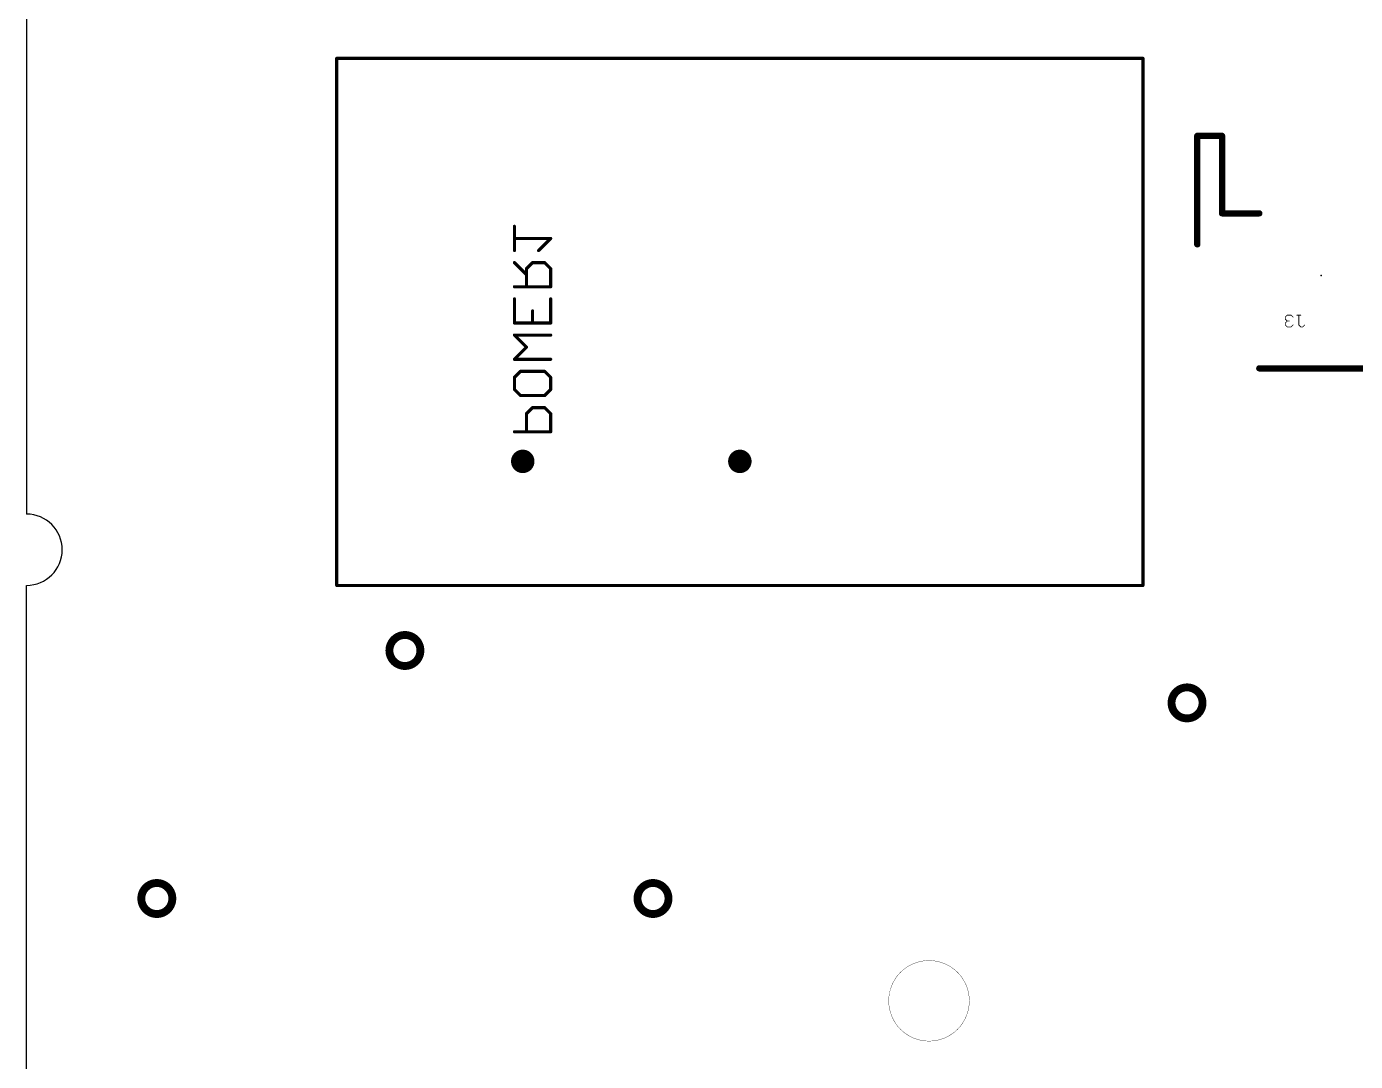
# Model space of a CAD drawing. Extents: x -7 to 70, y 0 to 116.
# Drawn here: x 0 to 42.85, y 31.64 to 65.03 of the extents above; entities that cross this region are included whole.
import ezdxf

# ---------------------------------------------------------------- set-up
doc = ezdxf.new("R2010")
doc.units = 0
for name, color, linetype in [('18', 94, 'CONTINUOUS'), ('20', 178, 'CONTINUOUS'), ('22', 250, 'CONTINUOUS'), ('24', 178, 'CONTINUOUS'), ('26', 250, 'CONTINUOUS')]:
    doc.layers.add(name, color=color, linetype=linetype)

# ---------------------------------------------------------------- blocks, each defined once
blk = doc.blocks.new('ROUNDV')
at = {"const_width": 0.5}
blk.add_lwpolyline([(0, -0.25, 1), (0, 0.25, 1), (0, -0.25)], format="xyb", dxfattribs=at)

msp = doc.modelspace()

# ---------------------------------------------------------------- linework, layer by layer
at = {"layer": '20'}
for p, q in [((0, 66), (0, 49.3)), ((0, 0), (0, 47))]:
    msp.add_line(p, q, dxfattribs=at)
for points, const_width in [([(12.2, 44.4, 1), (12.2, 45.4, 1), (12.2, 44.4)], 0.254), ([(37.42, 42.71, 1), (37.42, 43.71, 1), (37.42, 42.71)], 0.254), ([(4.2, 36.4, 1), (4.2, 37.4, 1), (4.2, 36.4)], 0.254), ([(20.2, 36.4, 1), (20.2, 37.4, 1), (20.2, 36.4)], 0.254), ([(29.1, 32.3, 1), (29.1, 34.9, 1), (29.1, 32.3)], 0.01)]:
    msp.add_lwpolyline(points, format="xyb", dxfattribs=dict(at, const_width=const_width))
for centre in [(12.2, 44.9), (37.42, 43.21), (4.2, 36.9), (20.2, 36.9)]:
    msp.add_circle(centre, 0.5, dxfattribs=at)
msp.add_arc((0, 48.15), 1.15, 270, 90, dxfattribs=at)
at = {"layer": '22'}
for points, const_width in [([(10, 47), (10, 64)], 0.1), ([(10, 64), (36, 64)], 0.1), ([(36, 64), (36, 47)], 0.1), ([(37.75, 58), (37.75, 61.5)], 0.2032), ([(37.75, 61.5), (38.55, 61.5)], 0.2032), ([(38.55, 61.5), (38.55, 59)], 0.2032), ([(38.55, 59), (39.75, 59)], 0.2032), ([(43.75, 54), (39.75, 54)], 0.2032), ([(36, 47), (10, 47)], 0.1)]:
    msp.add_lwpolyline(points, dxfattribs=dict(at, const_width=const_width))
for points, const_width in [([(10.025, 64, 1), (9.975, 64)], 0.05), ([(10, 64.025, 1), (10, 63.975)], 0.05), ([(36.025, 64, 1), (35.975, 64)], 0.05), ([(36, 63.975, 1), (36, 64.025)], 0.05), ([(37.8008, 61.5, 1), (37.6992, 61.5)], 0.1016), ([(37.75, 61.5508, 1), (37.75, 61.4492)], 0.1016), ([(38.6008, 61.5, 1), (38.4992, 61.5)], 0.1016), ([(38.55, 61.4492, 1), (38.55, 61.5508)], 0.1016), ([(38.55, 59.0508, 1), (38.55, 58.9492)], 0.1016), ([(38.4992, 59, 1), (38.6008, 59)], 0.1016), ([(39.75, 58.9492, 1), (39.75, 59.0508)], 0.1016), ([(37.6992, 58, 1), (37.8008, 58)], 0.1016), ([(39.75, 54.0508, 1), (39.75, 53.9492)], 0.1016), ([(10, 47.025, 1), (10, 46.975)], 0.05), ([(9.975, 47, 1), (10.025, 47)], 0.05), ([(35.975, 47, 1), (36.025, 47)], 0.05), ([(36, 46.975, 1), (36, 47.025)], 0.05)]:
    msp.add_lwpolyline(points, format="xyb", dxfattribs=dict(at, const_width=const_width))
at = {"layer": '24'}
for p in [(36, 64), (41.75, 57)]:
    msp.add_point(p, dxfattribs=at)
at = {"layer": '26'}
for points, const_width in [([(15.7308, 57.8014), (15.7308, 58.581)], 0.1016), ([(16.9002, 58.1912), (15.7308, 58.1912)], 0.1016), ([(16.5104, 57.8014), (16.9002, 58.1912)], 0.1016), ([(16.1206, 57.0218), (15.7308, 57.4116)], 0.1016), ([(16.3155, 57.4116), (16.1206, 57.2167)], 0.1016), ([(16.7053, 57.4116), (16.3155, 57.4116)], 0.1016), ([(16.9002, 57.2167), (16.7053, 57.4116)], 0.1016), ([(16.1206, 57.2167), (16.1206, 56.632)], 0.1016), ([(16.9002, 56.632), (16.9002, 57.2167)], 0.1016), ([(15.7308, 56.632), (16.9002, 56.632)], 0.1016), ([(15.7308, 55.4626), (15.7308, 56.2422)], 0.1016), ([(16.9002, 56.2422), (16.9002, 55.4626)], 0.1016), ([(16.3155, 55.4626), (16.3155, 55.8524)], 0.1016), ([(40.6508, 55.7176), (40.5873, 55.6541)], 0.0254), ([(40.778, 55.7176), (40.6508, 55.7176)], 0.0254), ([(40.8415, 55.6541), (40.778, 55.7176)], 0.0254), ([(41.0886, 55.7176), (40.9615, 55.7176)], 0.0254), ([(41.0251, 55.3999), (41.0251, 55.7176)], 0.0254), ([(16.9002, 55.4626), (15.7308, 55.4626)], 0.1016), ([(40.5873, 55.6541), (40.5873, 55.5905)], 0.0254), ([(40.5873, 55.5905), (40.6508, 55.527)], 0.0254), ([(40.6508, 55.527), (40.5873, 55.4634)], 0.0254), ([(40.5873, 55.4634), (40.5873, 55.3999)], 0.0254), ([(40.5873, 55.3999), (40.6508, 55.3363)], 0.0254), ([(40.6508, 55.527), (40.7144, 55.527)], 0.0254), ([(40.6508, 55.3363), (40.778, 55.3363)], 0.0254), ([(40.778, 55.3363), (40.8415, 55.3999)], 0.0254), ([(41.0886, 55.3363), (41.0251, 55.3999)], 0.0254), ([(41.1522, 55.3363), (41.0886, 55.3363)], 0.0254), ([(41.2157, 55.3999), (41.1522, 55.3363)], 0.0254), ([(16.1206, 54.683), (15.7308, 55.0728)], 0.1016), ([(15.7308, 55.0728), (16.9002, 55.0728)], 0.1016), ([(15.7308, 54.2932), (16.1206, 54.683)], 0.1016), ([(16.9002, 54.2932), (15.7308, 54.2932)], 0.1016), ([(15.7308, 53.7085), (15.9257, 53.9034)], 0.1016), ([(15.7308, 53.3187), (15.7308, 53.7085)], 0.1016), ([(15.9257, 53.9034), (16.7053, 53.9034)], 0.1016), ([(16.7053, 53.9034), (16.9002, 53.7085)], 0.1016), ([(16.9002, 53.7085), (16.9002, 53.3187)], 0.1016), ([(15.9257, 53.1238), (15.7308, 53.3187)], 0.1016), ([(16.7053, 53.1238), (15.9257, 53.1238)], 0.1016), ([(16.9002, 53.3187), (16.7053, 53.1238)], 0.1016), ([(16.3155, 52.734), (16.1206, 52.5391)], 0.1016), ([(16.7053, 52.734), (16.3155, 52.734)], 0.1016), ([(16.9002, 52.5391), (16.7053, 52.734)], 0.1016), ([(16.1206, 52.5391), (16.1206, 51.9544)], 0.1016), ([(16.9002, 51.9544), (16.9002, 52.5391)], 0.1016), ([(15.7308, 51.9544), (16.9002, 51.9544)], 0.1016)]:
    msp.add_lwpolyline(points, dxfattribs=dict(at, const_width=const_width))
for points, const_width in [([(15.7562, 58.581, 1), (15.7054, 58.581)], 0.0508), ([(15.7308, 58.2166, 1), (15.7308, 58.1658)], 0.0508), ([(16.9182, 58.1732, 1), (16.8822, 58.2091)], 0.0508), ([(16.9002, 58.1658, 1), (16.9002, 58.2166)], 0.0508), ([(15.7054, 57.8014, 1), (15.7562, 57.8014)], 0.0508), ([(15.7488, 57.4295, 1), (15.7128, 57.3936)], 0.0508), ([(16.3155, 57.437, 1), (16.3155, 57.3862)], 0.0508), ([(16.3335, 57.3936, 1), (16.2975, 57.4295)], 0.0508), ([(16.4924, 57.8193, 1), (16.5284, 57.7834)], 0.0508), ([(16.7233, 57.4295, 1), (16.6873, 57.3936)], 0.0508), ([(16.7053, 57.3862, 1), (16.7053, 57.437)], 0.0508), ([(16.146, 57.2167, 1), (16.0952, 57.2167)], 0.0508), ([(16.1026, 57.2346, 1), (16.1386, 57.1987)], 0.0508), ([(16.1026, 57.0038, 1), (16.1386, 57.0397)], 0.0508), ([(16.9256, 57.2167, 1), (16.8748, 57.2167)], 0.0508), ([(16.8822, 57.1987, 1), (16.9182, 57.2346)], 0.0508), ([(15.7308, 56.6574, 1), (15.7308, 56.6066)], 0.0508), ([(16.0952, 56.632, 1), (16.146, 56.632)], 0.0508), ([(16.8748, 56.632, 1), (16.9256, 56.632)], 0.0508), ([(16.9002, 56.6066, 1), (16.9002, 56.6574)], 0.0508), ([(15.7562, 56.2422, 1), (15.7054, 56.2422)], 0.0508), ([(16.9256, 56.2422, 1), (16.8748, 56.2422)], 0.0508), ([(16.3409, 55.8524, 1), (16.2901, 55.8524)], 0.0508), ([(40.6508, 55.724, 1), (40.6508, 55.7113)], 0.0127), ([(40.6553, 55.7131, 1), (40.6464, 55.7221)], 0.0127), ([(40.7824, 55.7221, 1), (40.7735, 55.7131)], 0.0127), ([(40.778, 55.7113, 1), (40.778, 55.724)], 0.0127), ([(40.9615, 55.724, 1), (40.9615, 55.7113)], 0.0127), ([(41.0314, 55.7176, 1), (41.0187, 55.7176)], 0.0127), ([(41.0886, 55.7113, 1), (41.0886, 55.724)], 0.0127), ([(15.7308, 55.488, 1), (15.7308, 55.4372)], 0.0508), ([(15.7054, 55.4626, 1), (15.7562, 55.4626)], 0.0508), ([(16.2901, 55.4626, 1), (16.3409, 55.4626)], 0.0508), ([(16.8748, 55.4626, 1), (16.9256, 55.4626)], 0.0508), ([(16.9002, 55.4372, 1), (16.9002, 55.488)], 0.0508), ([(40.5936, 55.6541, 1), (40.5809, 55.6541)], 0.0127), ([(40.5828, 55.6586, 1), (40.5918, 55.6496)], 0.0127), ([(40.5918, 55.595, 1), (40.5828, 55.586)], 0.0127), ([(40.5809, 55.5905, 1), (40.5936, 55.5905)], 0.0127), ([(40.5936, 55.4634, 1), (40.5809, 55.4634)], 0.0127), ([(40.5828, 55.4679, 1), (40.5918, 55.4589)], 0.0127), ([(40.5918, 55.4043, 1), (40.5828, 55.3954)], 0.0127), ([(40.5809, 55.3999, 1), (40.5936, 55.3999)], 0.0127), ([(40.6508, 55.5333, 1), (40.6508, 55.5206)], 0.0127), ([(40.6508, 55.3426, 1), (40.6508, 55.33)], 0.0127), ([(40.6553, 55.5225, 1), (40.6464, 55.5315)], 0.0127), ([(40.6464, 55.5225, 1), (40.6553, 55.5315)], 0.0127), ([(40.6464, 55.3318, 1), (40.6553, 55.3408)], 0.0127), ([(40.7144, 55.5206, 1), (40.7144, 55.5333)], 0.0127), ([(40.7735, 55.3408, 1), (40.7824, 55.3318)], 0.0127), ([(40.778, 55.33, 1), (40.778, 55.3426)], 0.0127), ([(40.837, 55.6496, 1), (40.846, 55.6586)], 0.0127), ([(40.846, 55.3954, 1), (40.837, 55.4043)], 0.0127), ([(41.0295, 55.4043, 1), (41.0206, 55.3954)], 0.0127), ([(41.0187, 55.3999, 1), (41.0314, 55.3999)], 0.0127), ([(41.0886, 55.3426, 1), (41.0886, 55.33)], 0.0127), ([(41.0841, 55.3318, 1), (41.0931, 55.3408)], 0.0127), ([(41.1477, 55.3408, 1), (41.1567, 55.3318)], 0.0127), ([(41.1522, 55.33, 1), (41.1522, 55.3426)], 0.0127), ([(41.2202, 55.3954, 1), (41.2112, 55.4043)], 0.0127), ([(15.7488, 55.0908, 1), (15.7128, 55.0548)], 0.0508), ([(15.7308, 55.0982, 1), (15.7308, 55.0474)], 0.0508), ([(16.9002, 55.0474, 1), (16.9002, 55.0982)], 0.0508), ([(16.1386, 54.665, 1), (16.1026, 54.701)], 0.0508), ([(16.1026, 54.665, 1), (16.1386, 54.701)], 0.0508), ([(15.7128, 54.3112, 1), (15.7488, 54.2752)], 0.0508), ([(15.7308, 54.3186, 1), (15.7308, 54.2678)], 0.0508), ([(16.9002, 54.2678, 1), (16.9002, 54.3186)], 0.0508), ([(15.7128, 53.7265, 1), (15.7488, 53.6905)], 0.0508), ([(15.7562, 53.7085, 1), (15.7054, 53.7085)], 0.0508), ([(15.9257, 53.9288, 1), (15.9257, 53.878)], 0.0508), ([(15.9437, 53.8854, 1), (15.9077, 53.9214)], 0.0508), ([(16.7233, 53.9214, 1), (16.6873, 53.8854)], 0.0508), ([(16.7053, 53.878, 1), (16.7053, 53.9288)], 0.0508), ([(16.9256, 53.7085, 1), (16.8748, 53.7085)], 0.0508), ([(16.8822, 53.6905, 1), (16.9182, 53.7265)], 0.0508), ([(15.7488, 53.3367, 1), (15.7128, 53.3007)], 0.0508), ([(15.7054, 53.3187, 1), (15.7562, 53.3187)], 0.0508), ([(15.9257, 53.1492, 1), (15.9257, 53.0984)], 0.0508), ([(15.9077, 53.1058, 1), (15.9437, 53.1418)], 0.0508), ([(16.6873, 53.1418, 1), (16.7233, 53.1058)], 0.0508), ([(16.7053, 53.0984, 1), (16.7053, 53.1492)], 0.0508), ([(16.8748, 53.3187, 1), (16.9256, 53.3187)], 0.0508), ([(16.9182, 53.3007, 1), (16.8822, 53.3367)], 0.0508), ([(16.3155, 52.7594, 1), (16.3155, 52.7086)], 0.0508), ([(16.3335, 52.716, 1), (16.2975, 52.752)], 0.0508), ([(16.7233, 52.752, 1), (16.6873, 52.716)], 0.0508), ([(16.7053, 52.7086, 1), (16.7053, 52.7594)], 0.0508), ([(16.1026, 52.5571, 1), (16.1386, 52.5211)], 0.0508), ([(16.146, 52.5391, 1), (16.0952, 52.5391)], 0.0508), ([(16.9256, 52.5391, 1), (16.8748, 52.5391)], 0.0508), ([(16.8822, 52.5211, 1), (16.9182, 52.5571)], 0.0508), ([(15.7308, 51.9798, 1), (15.7308, 51.929)], 0.0508), ([(16.0952, 51.9544, 1), (16.146, 51.9544)], 0.0508), ([(16.8748, 51.9544, 1), (16.9256, 51.9544)], 0.0508), ([(16.9002, 51.929, 1), (16.9002, 51.9798)], 0.0508)]:
    msp.add_lwpolyline(points, format="xyb", dxfattribs=dict(at, const_width=const_width))

# ---------------------------------------------------------------- block references
at = {"layer": '18', "xscale": 0.7564, "yscale": 0.7564}
for p in [(16, 51), (23, 51)]:
    msp.add_blockref('ROUNDV', p, dxfattribs=at)

doc.saveas('drawing.dxf')
